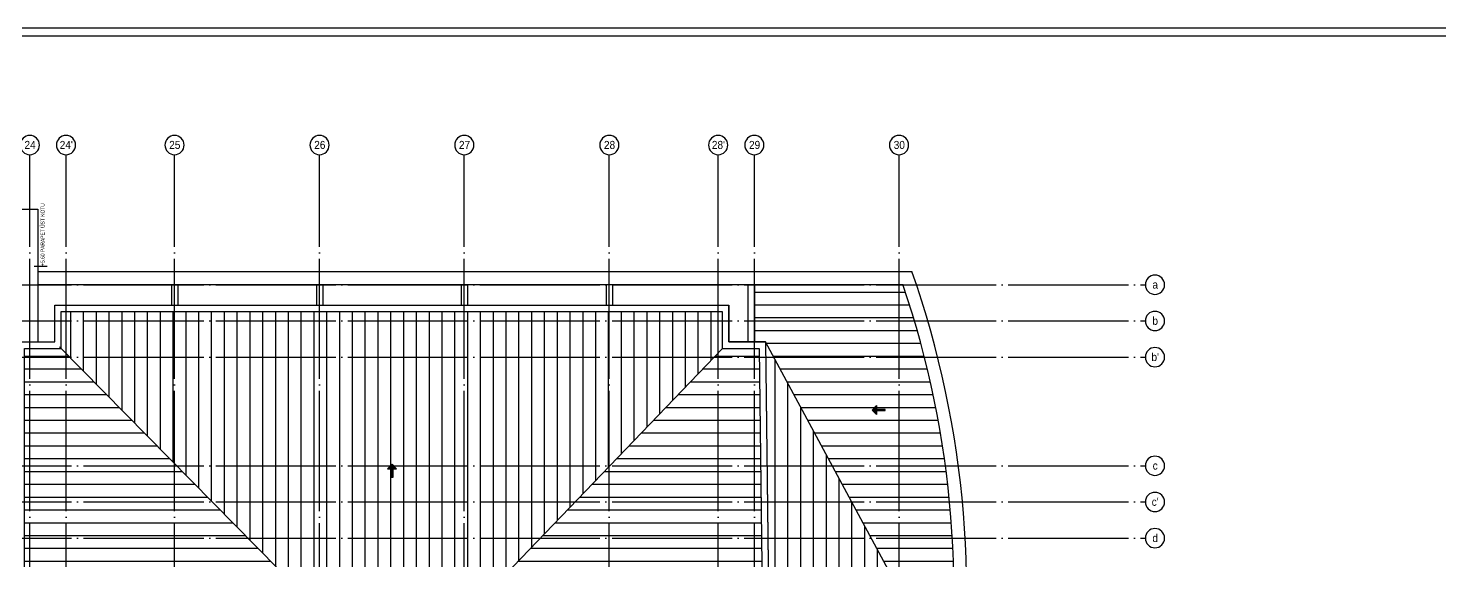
# Model space of a CAD drawing. Extents: x 460786 to 545292, y 30998 to 41694.
# Drawn here: x 501180 to 505589, y 40032 to 41694 of the extents above; entities that cross this region are included whole.
import ezdxf
from ezdxf.enums import TextEntityAlignment as Align

# ---------------------------------------------------------------- set-up
doc = ezdxf.new("R2010")
doc.units = 0
doc.header["$LTSCALE"] = 50
doc.header["$MEASUREMENT"] = 0
doc.linetypes.add('DASHDOT', pattern=[5.5, 5, -0.25, 0, -0.25])
doc.layers.get('0').update_dxf_attribs({"linetype": 'CONTINUOUS'})
for name, color, linetype in [('A-Aks Balonu', 2, 'CONTINUOUS'), ('A-Aks Dikey', 12, 'DASHDOT'), ('A-Aks Yatay', 12, 'DASHDOT'), ('A-Betonarme', 6, 'CONTINUOUS'), ('A-Gör 2', 40, 'CONTINUOUS'), ('A-Gör 4', 75, 'CONTINUOUS'), ('A-Lejant', 23, 'CONTINUOUS'), ('A-Yazı 2', 205, 'CONTINUOUS')]:
    doc.layers.add(name, color=color, linetype=linetype)
doc.styles.add('blkan', font='arial.ttf', dxfattribs={"width": 0.9, "height": 12.5})
doc.styles.get("Standard").update_dxf_attribs({"font": 'arial.ttf', "width": 0.9})
pattern_1 = [(90, (-4287.384, 1950.46), (-40, 2e-15), [])]
pattern_2 = [(0, (-4287.384, 1950.46), (0, 40), [])]

# ---------------------------------------------------------------- blocks, each defined once
blk = doc.blocks.new('aks')
blk.add_circle((-0.8, 38.6), 60)
at = {"width": 0.9}
blk.add_attdef('AKSNO', text='', height=50, dxfattribs=at).set_placement((-0.8, 38.6), align=Align.MIDDLE_CENTER)

msp = doc.modelspace()

# ---------------------------------------------------------------- hatches: boundary and pattern name
at = {"layer": 'A-Betonarme'}
h = msp.add_hatch(color=256, dxfattribs=at)
h.dxf.hatch_style = 1
h.paths.add_polyline_path([(503829.33, 40488.19), (503829.33, 40502.15), (503815.37, 40502.15)])
h.paths.add_polyline_path([(503829.33, 40516.11), (503815.37, 40502.15), (503829.33, 40502.15)])
h = msp.add_hatch(color=256, dxfattribs=at)
h.dxf.hatch_style = 1
h.paths.add_polyline_path([(503856.77, 40504.15), (503829.33, 40504.15), (503829.33, 40500.15), (503856.77, 40500.15)])
h = msp.add_hatch(color=256, dxfattribs=at)
h.dxf.hatch_style = 1
h.paths.add_polyline_path([(502316.29, 40332.69), (502316.29, 40318.73), (502330.25, 40318.73)])
h.paths.add_polyline_path([(502316.29, 40318.73), (502316.29, 40332.69), (502302.33, 40318.73)])
h = msp.add_hatch(color=256, dxfattribs=at)
h.dxf.hatch_style = 1
h.paths.add_polyline_path([(502314.29, 40291.29), (502314.29, 40318.73), (502318.29, 40318.73), (502318.29, 40291.29)])
at = {"layer": 'A-Gör 4'}
h = msp.add_hatch(dxfattribs=at)
h.set_pattern_fill('_USER', color=256, scale=40, pattern_type=0)
h.set_pattern_definition(pattern_2)
h.paths.add_polyline_path([(504057.72, 39649.2, 0.1058901), (503911.5, 40894.23), (503447.75, 40894.23), (503447.75, 40714.58), (503482.75, 40714.58)])
h.paths.add_polyline_path([(504057.72, 39649.2), (503502.7, 39075.11), (503502.75, 39071.2), (503498.93, 39071.2), (503387.75, 38956.2), (502995.11, 38956.2), (502995.11, 38546.49), (503444.08, 38097.52, 0.1422033)])
h = msp.add_hatch(dxfattribs=at)
h.set_pattern_fill('_USER', color=256, scale=40, angle=90, pattern_type=0)
h.set_pattern_definition(pattern_1)
h.paths.add_polyline_path([(501282.75, 40809.58), (501282.75, 40694.29), (502072.75, 39892.89), (502577.75, 39892.89), (503347.75, 40694.15), (503347.75, 40809.58)])
h.paths.add_polyline_path([(502577.75, 39892.89), (502072.75, 39892.89), (501282.75, 39091.49), (501282.75, 38976.2), (503367.75, 38976.2), (503367.75, 39091.2)])
h = msp.add_hatch(dxfattribs=at)
h.set_pattern_fill('_USER', color=256, scale=40, pattern_type=0)
h.set_pattern_definition(pattern_2)
h.paths.add_polyline_path([(501282.47, 40694.58), (501167.75, 40694.58), (501167.75, 39091.2), (501282.47, 39091.2), (502072.75, 39892.89)])
h.paths.add_polyline_path([(503462.99, 40694.58), (503348.16, 40694.58), (502577.75, 39892.89), (503367.75, 39091.2), (503482.51, 39091.2)])
h = msp.add_hatch(dxfattribs=at)
h.set_pattern_fill('_USER', color=256, scale=40, angle=90, pattern_type=0)
h.set_pattern_definition(pattern_1)
h.paths.add_polyline_path([(503482.75, 40714.58), (503495.72, 39649.2), (504057.72, 39649.2)])
h.paths.add_polyline_path([(503495.72, 39649.2), (503502.7, 39075.11), (504057.72, 39649.2)])
h.paths.add_polyline_path([(503387.75, 39071.2), (503387.75, 38956.2), (503498.93, 39071.2)])

# ---------------------------------------------------------------- linework, layer by layer
at = {"layer": 'A-Aks Dikey', "ltscale": 1.5}
for p, q in [((501184.75, 38536.28), (501184.75, 41299.23)), ((501297.75, 38536.28), (501297.75, 41299.23)), ((501636.75, 38536.28), (501636.75, 41299.23)), ((502089.75, 38536.28), (502089.75, 41299.23)), ((502541.75, 38536.28), (502541.75, 41299.23)), ((502994.75, 38536.28), (502994.75, 41299.23)), ((503334.75, 38536.28), (503334.75, 41299.23)), ((503447.75, 38536.28), (503447.75, 41299.23)), ((503899.75, 38536.28), (503899.75, 41299.23))]:
    msp.add_line(p, q, dxfattribs=at)
at = {"layer": 'A-Aks Yatay', "ltscale": 1.5}
for p, q in [((496814.16, 40893.2), (504668.99, 40893.2)), ((496814.16, 40780.2), (504668.99, 40780.2)), ((496814.16, 40667.2), (504668.99, 40667.2)), ((496814.16, 40328.2), (504668.99, 40328.2)), ((496814.16, 40215.2), (504668.99, 40215.2)), ((496814.16, 40102.2), (504668.99, 40102.2))]:
    msp.add_line(p, q, dxfattribs=at)
at = {"layer": 'A-Betonarme'}
for p, q in [((502072.75, 39892.89), (501277.54, 40699.58)), ((502577.75, 39892.89), (503348.16, 40694.58)), ((504057.72, 39649.2), (503482.75, 40714.58)), ((503815.37, 40502.15), (503829.33, 40516.11)), ((503856.77, 40502.15), (503815.37, 40502.15)), ((503829.33, 40488.19), (503815.37, 40502.15)), ((503829.33, 40516.11), (503829.33, 40488.19)), ((503856.77, 40504.15), (503829.33, 40504.15)), ((503856.77, 40500.15), (503829.33, 40500.15)), ((502316.29, 40332.69), (502302.33, 40318.73)), ((502302.33, 40318.73), (502330.25, 40318.73)), ((502314.29, 40291.29), (502314.29, 40318.73)), ((502316.29, 40291.29), (502316.29, 40332.69)), ((502330.25, 40318.73), (502316.29, 40332.69)), ((502318.29, 40291.29), (502318.29, 40318.73))]:
    msp.add_line(p, q, dxfattribs=at)
for points in [[(503856.77, 40504.15), (503829.33, 40504.15), (503829.33, 40500.15), (503856.77, 40500.15)], [(502314.29, 40291.29), (502314.29, 40318.73), (502318.29, 40318.73), (502318.29, 40291.29)]]:
    msp.add_lwpolyline(points, close=True, dxfattribs=at)
at = {"layer": 'A-Gör 2'}
for p, q in [((499806.75, 41129.23), (501209.75, 41129.23)), ((501209.75, 41129.23), (501209.75, 40714.58)), ((501209.75, 41129.23), (501209.75, 40934.23)), ((501262.75, 40714.58), (501262.75, 40829.58)), ((501262.75, 40829.58), (503367.75, 40829.58)), ((503367.75, 40829.58), (503367.75, 40714.58)), ((503367.75, 40714.58), (503367.75, 40829.58)), ((501147.75, 40714.58), (501262.75, 40714.58)), ((503482.75, 40714.58), (503367.75, 40714.58)), ((503447.75, 40714.58), (503427.75, 40714.58)), ((503482.75, 40714.58), (503502.75, 39071.2))]:
    msp.add_line(p, q, dxfattribs=at)
msp.add_lwpolyline([(501147.75, 40714.58), (501262.75, 40714.58), (501262.75, 40829.58), (503367.75, 40829.58), (503367.75, 40714.58), (503482.75, 40714.58), (503502.75, 39071.2), (503387.75, 39071.2), (503387.75, 38956.2), (501262.75, 38956.2), (501262.75, 39071.2), (501147.75, 39071.2), (501147.75, 40714.58)], dxfattribs=at)
msp.add_lwpolyline([(501167.75, 40694.58), (501282.75, 40694.58), (501282.75, 40809.58), (503347.75, 40809.58), (503347.75, 40694.58), (503462.99, 40694.58), (503482.51, 39091.2), (503367.75, 39091.2), (503367.75, 38976.2), (501282.75, 38976.2), (501282.75, 39091.2), (501167.75, 39091.2)], close=True, dxfattribs=at)
at = {"layer": 'A-Gör 4'}
for p, q in [((501209.75, 40934.23), (503940, 40934.23)), ((501209.75, 40894.23), (503911.5, 40894.23)), ((501626.75, 40894.23), (501626.75, 40829.23)), ((501646.75, 40894.23), (501646.75, 40829.23)), ((502079.75, 40894.23), (502079.75, 40829.23)), ((502099.75, 40894.23), (502099.75, 40829.23)), ((502531.75, 40894.23), (502531.75, 40829.23)), ((502551.75, 40894.23), (502551.75, 40829.23)), ((502984.75, 40894.23), (502984.75, 40829.23)), ((503004.75, 40894.23), (503004.75, 40829.23)), ((503427.75, 40893.2), (503427.75, 40714.58)), ((503447.75, 40893.2), (503447.75, 40714.58))]:
    msp.add_line(p, q, dxfattribs=at)
for radius, start, end in [(3032.83, 321.37909, 19.32966), (2992.83, 322.236, 18.78765)]:
    msp.add_arc((501078.12, 39930.36), radius, start, end, dxfattribs=at)
at = {"layer": 'A-Lejant'}
msp.add_lwpolyline([(460786.15, 41693.81), (460786.15, 37193.81), (545291.84, 37193.81), (545291.84, 41693.81), (460786.15, 41693.81)], dxfattribs=at)
msp.add_lwpolyline([(460811.15, 41668.81), (460811.15, 37218.81), (545266.84, 37218.81), (545266.84, 41668.81)], close=True, dxfattribs=at)
at = {"layer": 'A-Yazı 2'}
msp.add_line((501238.6, 40950.18), (501198.73, 40950.18), dxfattribs=at)

# ---------------------------------------------------------------- block references
at = {"layer": 'A-Aks Balonu'}
ref = msp.add_blockref('aks', (501184.34, 41309.91), dxfattribs=dict(at, xscale=-0.5, yscale=0.5, zscale=0.5))
ref.add_attrib('AKSNO', '24', dxfattribs={"layer": '0', "height": 25, "width": 0.9}).set_placement((501185.55, 41329.66), align=Align.MIDDLE_CENTER)
ref = msp.add_blockref('aks', (501297.34, 41309.91), dxfattribs=dict(at, xscale=-0.5, yscale=0.5, zscale=0.5))
ref.add_attrib('AKSNO', "24'", dxfattribs={"layer": '0', "height": 25, "width": 0.9}).set_placement((501298.55, 41329.66), align=Align.MIDDLE_CENTER)
ref = msp.add_blockref('aks', (501636.34, 41309.91), dxfattribs=dict(at, xscale=-0.5, yscale=0.5, zscale=0.5))
ref.add_attrib('AKSNO', '25', dxfattribs={"layer": '0', "height": 25, "width": 0.9}).set_placement((501637.55, 41329.66), align=Align.MIDDLE_CENTER)
ref = msp.add_blockref('aks', (502089.34, 41309.91), dxfattribs=dict(at, xscale=-0.5, yscale=0.5, zscale=0.5))
ref.add_attrib('AKSNO', '26', dxfattribs={"layer": '0', "height": 25, "width": 0.9}).set_placement((502090.55, 41329.66), align=Align.MIDDLE_CENTER)
ref = msp.add_blockref('aks', (502541.34, 41309.91), dxfattribs=dict(at, xscale=-0.5, yscale=0.5, zscale=0.5))
ref.add_attrib('AKSNO', '27', dxfattribs={"layer": '0', "height": 25, "width": 0.9}).set_placement((502542.55, 41329.66), align=Align.MIDDLE_CENTER)
ref = msp.add_blockref('aks', (502994.34, 41309.91), dxfattribs=dict(at, xscale=-0.5, yscale=0.5, zscale=0.5))
ref.add_attrib('AKSNO', '28', dxfattribs={"layer": '0', "height": 25, "width": 0.9}).set_placement((502995.55, 41329.66), align=Align.MIDDLE_CENTER)
ref = msp.add_blockref('aks', (503334.34, 41309.91), dxfattribs=dict(at, xscale=-0.5, yscale=0.5, zscale=0.5))
ref.add_attrib('AKSNO', "28'", dxfattribs={"layer": '0', "height": 25, "width": 0.9}).set_placement((503335.55, 41329.66), align=Align.MIDDLE_CENTER)
ref = msp.add_blockref('aks', (503447.34, 41309.91), dxfattribs=dict(at, xscale=-0.5, yscale=0.5, zscale=0.5))
ref.add_attrib('AKSNO', '29', dxfattribs={"layer": '0', "height": 25, "width": 0.9}).set_placement((503448.55, 41329.66), align=Align.MIDDLE_CENTER)
ref = msp.add_blockref('aks', (503899.34, 41309.91), dxfattribs=dict(at, xscale=-0.5, yscale=0.5, zscale=0.5))
ref.add_attrib('AKSNO', '30', dxfattribs={"layer": '0', "height": 25, "width": 0.9}).set_placement((503900.55, 41329.66), align=Align.MIDDLE_CENTER)
ref = msp.add_blockref('aks', (504698.58, 40873.88), dxfattribs=dict(at, xscale=-0.5, yscale=0.5, zscale=0.5))
ref.add_attrib('AKSNO', 'a', dxfattribs={"layer": '0', "height": 25, "width": 0.9}).set_placement((504699.8, 40893.63), align=Align.MIDDLE_CENTER)
ref = msp.add_blockref('aks', (504698.58, 40760.88), dxfattribs=dict(at, xscale=-0.5, yscale=0.5, zscale=0.5))
ref.add_attrib('AKSNO', 'b', dxfattribs={"layer": '0', "height": 25, "width": 0.9}).set_placement((504699.8, 40780.63), align=Align.MIDDLE_CENTER)
ref = msp.add_blockref('aks', (504698.58, 40647.88), dxfattribs=dict(at, xscale=-0.5, yscale=0.5, zscale=0.5))
ref.add_attrib('AKSNO', "b'", dxfattribs={"layer": '0', "height": 25, "width": 0.9}).set_placement((504699.8, 40667.63), align=Align.MIDDLE_CENTER)
ref = msp.add_blockref('aks', (504698.58, 40308.88), dxfattribs=dict(at, xscale=-0.5, yscale=0.5, zscale=0.5))
ref.add_attrib('AKSNO', 'c', dxfattribs={"layer": '0', "height": 25, "width": 0.9}).set_placement((504699.8, 40328.63), align=Align.MIDDLE_CENTER)
ref = msp.add_blockref('aks', (504698.58, 40195.88), dxfattribs=dict(at, xscale=-0.5, yscale=0.5, zscale=0.5))
ref.add_attrib('AKSNO', "c'", dxfattribs={"layer": '0', "height": 25, "width": 0.9}).set_placement((504699.8, 40215.63), align=Align.MIDDLE_CENTER)
ref = msp.add_blockref('aks', (504698.58, 40082.88), dxfattribs=dict(at, xscale=-0.5, yscale=0.5, zscale=0.5))
ref.add_attrib('AKSNO', 'd', dxfattribs={"layer": '0', "height": 25, "width": 0.9}).set_placement((504699.8, 40102.63), align=Align.MIDDLE_CENTER)

# ---------------------------------------------------------------- texts
at = {"layer": 'A-Yazı 2', "style": 'blkan', "width": 0.7}
msp.add_text('+5.60 PARAPET ÜST KOTU', height=12.5, rotation=90, dxfattribs=at).set_placement((501230.85, 40952.25))

doc.saveas('drawing.dxf')
